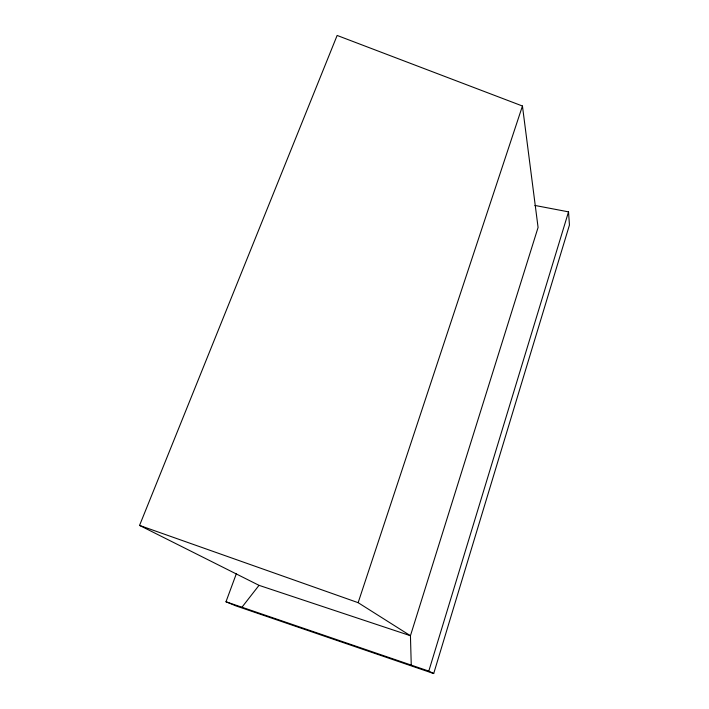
<?xml version="1.0" encoding="UTF-8"?>
<svg xmlns="http://www.w3.org/2000/svg" width="709" height="709" viewBox="0 0 709 709"><rect width="100%" height="100%" fill="white"/><g stroke="black" fill="none" stroke-linecap="round" stroke-linejoin="round"><path stroke-width="1.06" d="M236.327 573.767L225.985 601.773L235.849 605.867L433.695 673.55L569.442 225.045L568.529 211.858L534.896 205.442M433.695 673.55L428.794 671.104L568.529 211.858M522.444 106.013L538.078 227.447L410.44 635.725L358.142 602.677L522.444 106.013L337.138 35.45L139.558 525.413L259.024 585.342L410.44 635.725L411.255 665.113M241.955 607.232L259.024 585.342M225.985 601.773L428.794 671.104M139.558 525.413L358.142 602.677"/></g></svg>
